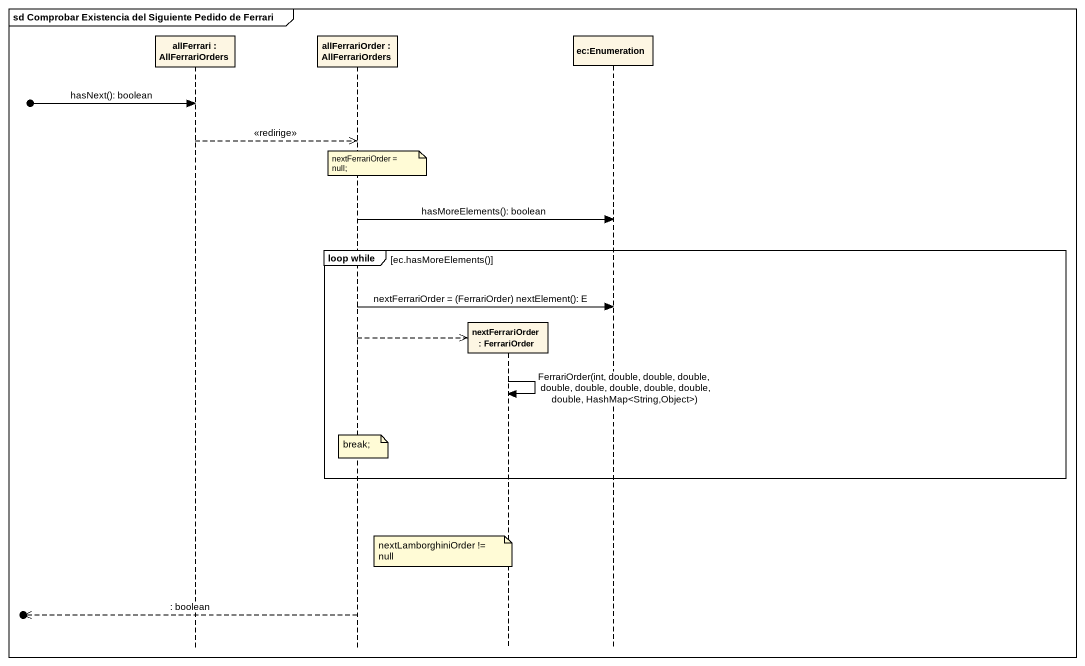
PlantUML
@startuml
mainframe sd Comprobar Existencia del Siguiente Pedido de Ferrari
hide footbox
participant "allFerrari : AllFerrariOrders" as allFerrari
participant "allFerrariOrder : AllFerrariOrders" as allFerrariOrder
participant "nextFerrariOrder : FerrariOrder" as nextFerrariOrder
participant "ec:Enumeration" as ec_Enumeration

[o-> allFerrari : hasNext(): boolean
allFerrari -->> allFerrariOrder : <<redirige>>
note over allFerrariOrder : nextFerrariOrder = null;
allFerrariOrder -> ec_Enumeration : hasMoreElements(): boolean
group loop while [ec.hasMoreElements()]
  allFerrariOrder -> ec_Enumeration : nextFerrariOrder = (FerrariOrder) nextElement(): E
  allFerrariOrder -->> nextFerrariOrder **
  nextFerrariOrder -> nextFerrariOrder : FerrariOrder(int, double, double, double, double, double, double, double, double, double, HashMap<String,Object>)
  note over allFerrariOrder : break;
end
note over nextFerrariOrder : nextLamborghiniOrder != null
[o<<-- allFerrariOrder : : boolean
@enduml
